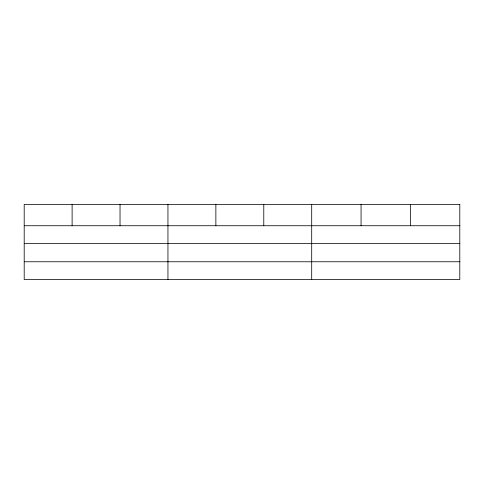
<?xml version="1.0" encoding="UTF-8"?>
<svg xmlns="http://www.w3.org/2000/svg" width="484" height="484" viewBox="0 0 484 484"><rect width="100%" height="100%" fill="white"/><g stroke="black" fill="none" stroke-linecap="round" stroke-linejoin="round"><path stroke-width="0.73" d="M24.2 225.732L459.8 225.732M24.2 243.482L459.8 243.482M24.2 261.765L459.8 261.765M410.432 204.49L410.432 225.732M361.064 204.49L361.064 225.732M311.696 204.49L311.696 279.51M263.78 204.49L263.78 225.732M215.864 204.49L215.864 225.732M167.948 204.49L167.948 279.51M120.032 204.49L120.032 225.732M72.116 204.49L72.116 225.732M459.8 204.49L24.2 204.49L24.2 279.51L459.8 279.51L459.8 204.49"/></g></svg>
